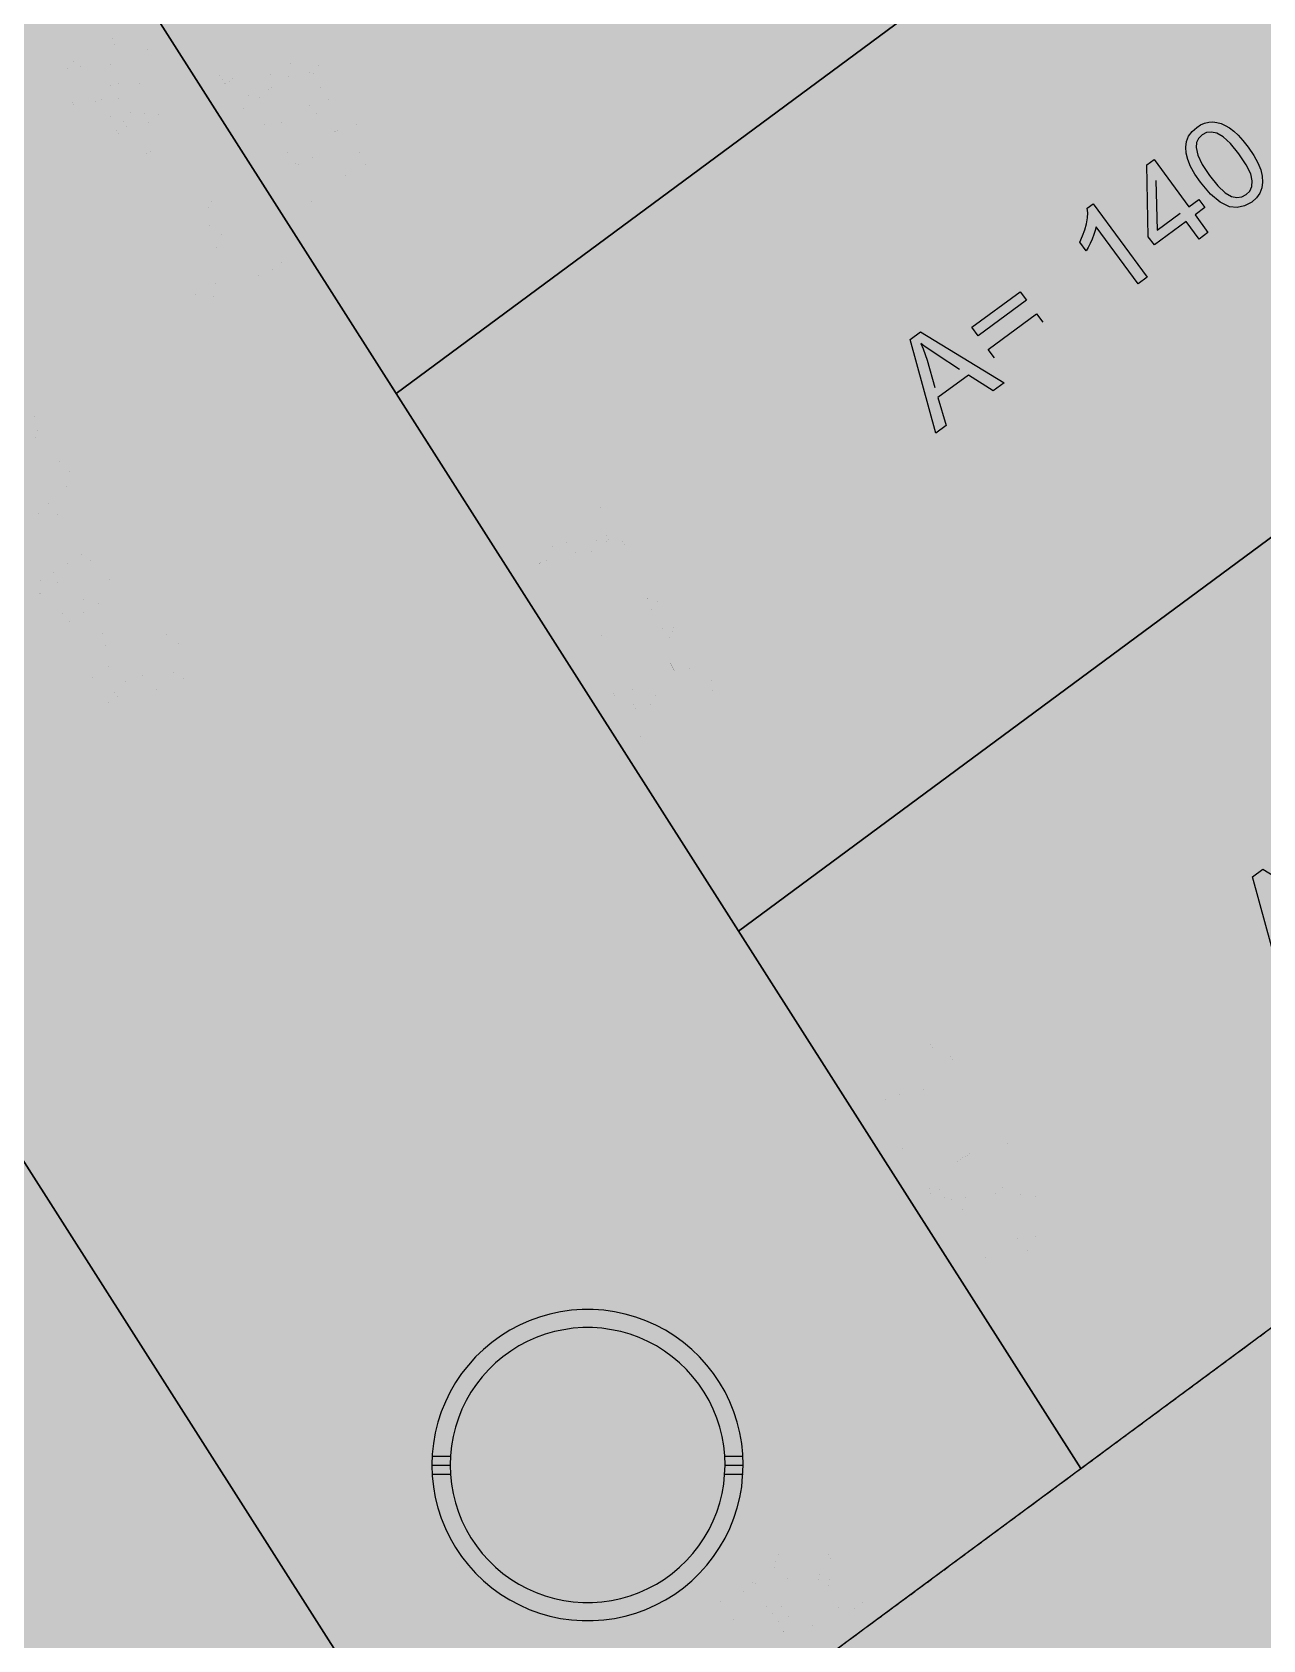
# Model space of a CAD drawing. Extents: x -5280327 to 29700, y -3925683 to 5564800.
# Drawn here: x 19876 to 20407, y 6901 to 7594 of the extents above; entities that cross this region are included whole.
import ezdxf

# ---------------------------------------------------------------- set-up
doc = ezdxf.new("R2010")
doc.units = 0
doc.linetypes.add('4', pattern=[2.97766, 2.382128, -0.595532])
doc.linetypes.add('6', pattern=[2640.874023, 1320.437012, -1320.437012])
doc.layers.get('0').update_dxf_attribs({"linetype": 'CONTINUOUS'})
for name, color, linetype in [('31_PREDIOS_TOTAL', 7, 'CONTINUOUS'), ('CIRCULO', 7, 'CONTINUOUS'), ('LOTES', 7, 'CONTINUOUS'), ('PERIMETRO', 7, 'CONTINUOUS')]:
    doc.layers.add(name, color=color, linetype=linetype)

msp = doc.modelspace()

# ---------------------------------------------------------------- linework, layer by layer
at = {"color": 7, "linetype": '6', "const_width": 10343.08}
msp.add_lwpolyline([(0, 29405.62), (24528.32, 0)], dxfattribs=at)
msp.add_lwpolyline([(0, 29405.62), (24528.32, 0)], dxfattribs=at)
at = {"color": 7}
for points in [[(20664.4, 7905.31), (20516.79, 8137.13), (19885.51, 7670.17), (20033.12, 7438.35), (20664.4, 7905.31)], [(19372.52, 7892.44), (20075.83, 6787.92), (20328.35, 6974.7), (19601.06, 8116.87)], [(20812.02, 7673.49), (20664.4, 7905.31), (20033.12, 7438.35), (20180.73, 7206.53), (20812.02, 7673.49)], [(20959.63, 7441.67), (20812.02, 7673.49), (20180.73, 7206.53), (20328.35, 6974.7), (20959.63, 7441.67)]]:
    msp.add_lwpolyline(points, dxfattribs=at)
for points in [[(20033.12, 7438.35, 66061.73), (20664.4, 7905.31, 66061.73)], [(20180.73, 7206.53, 66061.73), (20812.02, 7673.49, 66061.73)], [(20075.83, 6787.92, 66061.73), (20959.63, 7441.67, 66061.73)]]:
    msp.add_polyline3d(points, dxfattribs=at)
at = {"layer": '31_PREDIOS_TOTAL', "color": 7, "const_width": 0.00153}
for points in [[(19894.39, 7582.18), (19897.51, 7578.46), (19897.51, 7578.46), (19895.8, 7576.56), (19894.64, 7574.72), (19894.06, 7572.92), (19894.06, 7572.92), (19893.98, 7571.18), (19894.34, 7569.5), (19895.14, 7567.86), (19895.14, 7567.86), (19896.51, 7566.2), (19898.2, 7565.01), (19900.2, 7564.29), (19900.2, 7564.29), (19902.33, 7564.11), (19904.38, 7564.49), (19906.37, 7565.45), (19906.37, 7565.45), (19908, 7566.77), (19909.14, 7568.36), (19909.82, 7570.21), (19909.82, 7570.21), (19909.98, 7572.18), (19909.6, 7574.11), (19908.68, 7576.01), (19908.68, 7576.01), (19908.1, 7576.8), (19907.34, 7577.66), (19906.4, 7578.58), (19910.25, 7580.4), (19910.25, 7580.4), (19910.39, 7580.13), (19910.51, 7579.9), (19910.62, 7579.72), (19910.62, 7579.72), (19911.83, 7578.14), (19913.28, 7576.87), (19914.94, 7575.91), (19914.94, 7575.91), (19916.74, 7575.44), (19918.57, 7575.63), (19920.43, 7576.49), (19920.43, 7576.49), (19921.73, 7577.55), (19922.64, 7578.84), (19923.17, 7580.36), (19923.17, 7580.36), (19923.28, 7581.98), (19922.94, 7583.59), (19922.15, 7585.19), (19922.15, 7585.19), (19921.04, 7586.57), (19919.7, 7587.57), (19918.15, 7588.18), (19918.15, 7588.18), (19916.4, 7588.37), (19914.49, 7588.1), (19912.4, 7587.37), (19910.54, 7591.89), (19910.54, 7591.89), (19913.5, 7592.78), (19916.32, 7593), (19919.01, 7592.53), (19919.01, 7592.53), (19921.46, 7591.42), (19923.6, 7589.71), (19925.43, 7587.4), (19925.43, 7587.4), (19926.42, 7585.56), (19927.09, 7583.66), (19927.44, 7581.68), (19927.44, 7581.68), (19927.46, 7579.73), (19927.14, 7577.9), (19926.49, 7576.19), (19926.49, 7576.19), (19925.55, 7574.65), (19924.39, 7573.34), (19923, 7572.27), (19923, 7572.27), (19921.53, 7571.51), (19919.99, 7571.07), (19918.37, 7570.93), (19918.37, 7570.93), (19916.71, 7571.13), (19915.06, 7571.67), (19913.41, 7572.56), (19913.41, 7572.56), (19913.94, 7570.36), (19913.98, 7568.25), (19913.5, 7566.22), (19913.5, 7566.22), (19912.53, 7564.34), (19911.1, 7562.67), (19909.2, 7561.2), (19909.2, 7561.2), (19906.24, 7559.81), (19903.13, 7559.3), (19899.86, 7559.69), (19899.86, 7559.69), (19896.73, 7560.91), (19894.03, 7562.93), (19891.77, 7565.75), (19891.77, 7565.75), (19890.32, 7568.67), (19889.65, 7571.63), (19889.76, 7574.62), (19889.76, 7574.62), (19890.62, 7577.47), (19892.16, 7579.99), (19894.39, 7582.18)], [(19956.3, 7576.57), (19960.92, 7579.51), (19963.86, 7574.89), (19959.24, 7571.95), (19956.3, 7576.57)], [(19979.31, 7576.4), (19979.31, 7576.4), (19983.05, 7578.59), (19986.44, 7580.19), (19989.51, 7581.19), (19989.51, 7581.19), (19992.3, 7581.66), (19994.9, 7581.64), (19997.3, 7581.12), (19997.3, 7581.12), (19999.47, 7580.08), (20001.39, 7578.5), (20003.05, 7576.37), (20003.05, 7576.37), (20004.01, 7574.6), (20004.64, 7572.81), (20004.95, 7571.02), (20004.95, 7571.02), (20004.93, 7569.24), (20004.6, 7567.48), (20003.97, 7565.75), (20003.97, 7565.75), (20003.04, 7564.02), (20001.84, 7562.29), (20000.36, 7560.57), (20000.36, 7560.57), (19998.47, 7558.78), (19996.02, 7556.88), (19993.03, 7554.85), (19993.03, 7554.85), (19989.31, 7552.67), (19985.93, 7551.08), (19982.88, 7550.07), (19982.88, 7550.07), (19980.09, 7549.6), (19977.49, 7549.61), (19975.08, 7550.13), (19975.08, 7550.13), (19972.9, 7551.16), (19970.98, 7552.75), (19969.31, 7554.89), (19969.31, 7554.89), (19967.81, 7558.09), (19967.36, 7561.32), (19967.96, 7564.58), (19967.96, 7564.58), (19970.13, 7568.51), (19973.91, 7572.45), (19979.31, 7576.4)], [(19981.96, 7572.23), (19977.28, 7568.95), (19974.07, 7566.01), (19972.35, 7563.43), (19972.35, 7563.43), (19971.72, 7561.11), (19971.82, 7558.97), (19972.65, 7557.01), (19972.65, 7557.01), (19974.07, 7555.44), (19975.97, 7554.45), (19978.34, 7554.04), (19978.34, 7554.04), (19981.42, 7554.51), (19985.43, 7556.17), (19990.37, 7559.02), (19990.37, 7559.02), (19995.07, 7562.31), (19998.28, 7565.24), (20000, 7567.83), (20000, 7567.83), (20000.61, 7570.15), (20000.5, 7572.3), (19999.66, 7574.28), (19999.66, 7574.28), (19998.29, 7575.85), (19996.55, 7576.83), (19994.45, 7577.23), (19994.45, 7577.23), (19991.13, 7576.75), (19986.97, 7575.08), (19981.96, 7572.23)], [(19910.28, 7537.98), (19918.19, 7543.01), (19909.06, 7557.34), (19912.78, 7559.71), (19943.79, 7558.27), (19945.9, 7554.96), (19924.49, 7541.32), (19927.33, 7536.86), (19923.61, 7534.49), (19920.77, 7538.96), (19912.86, 7533.92), (19910.28, 7537.98)], [(19936.8, 7554.87), (19915.32, 7555.72), (19921.91, 7545.38)], [(19996.83, 7521.52), (19992.93, 7519.03), (19979.03, 7540.87), (19979.03, 7540.87), (19980.01, 7541.45), (19981.05, 7541.89), (19982.15, 7542.19), (19982.15, 7542.19), (19984.05, 7542.47), (19986.08, 7542.51), (19988.24, 7542.32), (19988.24, 7542.32), (19990.65, 7541.88), (19993.45, 7541.17), (19996.62, 7540.2), (19996.62, 7540.2), (20001.4, 7538.74), (20005.28, 7537.8), (20008.26, 7537.37), (20008.26, 7537.37), (20010.61, 7537.4), (20012.64, 7537.8), (20014.34, 7538.59), (20014.34, 7538.59), (20015.74, 7539.75), (20016.73, 7541.19), (20017.31, 7542.9), (20017.31, 7542.9), (20017.42, 7544.75), (20017.02, 7546.6), (20016.1, 7548.45), (20016.1, 7548.45), (20014.75, 7550.15), (20013.17, 7551.34), (20011.36, 7552.02), (20011.36, 7552.02), (20009.42, 7552.16), (20007.42, 7551.72), (20005.36, 7550.7), (20003.13, 7555.14), (20003.13, 7555.14), (20006.35, 7556.42), (20009.4, 7556.85), (20012.3, 7556.45), (20012.3, 7556.45), (20014.98, 7555.24), (20017.38, 7553.25), (20019.52, 7550.5), (20019.52, 7550.5), (20021.1, 7547.36), (20021.82, 7544.3), (20021.68, 7541.3), (20021.68, 7541.3), (20020.76, 7538.55), (20019.17, 7536.24), (20016.9, 7534.36), (20016.9, 7534.36), (20015.53, 7533.62), (20014.06, 7533.06), (20012.49, 7532.69), (20012.49, 7532.69), (20010.77, 7532.52), (20008.85, 7532.56), (20006.74, 7532.82), (20006.74, 7532.82), (20004.18, 7533.34), (20000.91, 7534.19), (19996.95, 7535.37), (19996.95, 7535.37), (19993.76, 7536.35), (19991.38, 7537.03), (19989.8, 7537.41), (19989.8, 7537.41), (19988.66, 7537.59), (19987.56, 7537.7), (19986.52, 7537.72), (19996.83, 7521.52)], [(19919.79, 7523.04), (19924.41, 7525.98), (19927.35, 7521.36), (19922.73, 7518.42), (19919.79, 7523.04)], [(19935.16, 7518), (19938.23, 7513.97), (19938.23, 7513.97), (19936.62, 7512.3), (19935.53, 7510.58), (19934.96, 7508.79), (19934.96, 7508.79), (19934.87, 7507.01), (19935.23, 7505.29), (19936.04, 7503.64), (19936.04, 7503.64), (19937.46, 7501.94), (19939.25, 7500.76), (19941.4, 7500.09), (19941.4, 7500.09), (19943.75, 7500), (19946.14, 7500.57), (19948.55, 7501.79), (19948.55, 7501.79), (19950.57, 7503.38), (19951.98, 7505.19), (19952.79, 7507.23), (19952.79, 7507.23), (19952.99, 7509.37), (19952.57, 7511.5), (19951.54, 7513.61), (19951.54, 7513.61), (19950.64, 7514.81), (19949.59, 7515.8), (19948.4, 7516.58), (19948.4, 7516.58), (19947.13, 7517.14), (19945.83, 7517.48), (19944.51, 7517.59), (19942.58, 7521.71), (19961.59, 7529.32), (19972.05, 7512.89), (19968.17, 7510.42), (19959.78, 7523.6), (19949.77, 7519.73), (19949.77, 7519.73), (19952.2, 7518.45), (19954.22, 7516.81), (19955.82, 7514.81), (19955.82, 7514.81), (19957.22, 7511.86), (19957.77, 7508.79), (19957.47, 7505.6), (19957.47, 7505.6), (19956.33, 7502.55), (19954.39, 7499.92), (19951.65, 7497.72), (19951.65, 7497.72), (19948.62, 7496.19), (19945.48, 7495.42), (19942.24, 7495.39), (19942.24, 7495.39), (19938.5, 7496.35), (19935.32, 7498.39), (19932.7, 7501.52), (19932.7, 7501.52), (19931.19, 7504.52), (19930.47, 7507.5), (19930.54, 7510.48), (19930.54, 7510.48), (19931.37, 7513.3), (19932.91, 7515.8), (19935.16, 7518)], [(19971.73, 7504.83), (19975.63, 7507.31), (19989.25, 7485.93), (19986.09, 7483.92), (19986.09, 7483.92), (19982.28, 7484.44), (19977.97, 7484.63), (19973.19, 7484.49), (19973.19, 7484.49), (19968.23, 7484.01), (19963.39, 7483.18), (19958.69, 7481.99), (19958.69, 7481.99), (19955.39, 7480.89), (19952.03, 7479.48), (19948.62, 7477.76), (19945.96, 7481.93), (19945.96, 7481.93), (19948.87, 7483.5), (19952.34, 7484.99), (19956.36, 7486.4), (19956.36, 7486.4), (19960.71, 7487.59), (19965.15, 7488.45), (19969.68, 7488.97), (19969.68, 7488.97), (19974.11, 7489.17), (19978.23, 7489.06), (19982.04, 7488.65), (19971.73, 7504.83)], [(19874.81, 7431.93), (19876.47, 7429.79), (19876.47, 7429.79), (19877.43, 7428.02), (19878.06, 7426.23), (19878.36, 7424.45), (19878.36, 7424.45), (19878.34, 7422.66), (19878.01, 7420.91), (19877.37, 7419.17), (19877.37, 7419.17), (19876.44, 7417.44), (19875.24, 7415.72)], [(19874.77, 7392.17), (19878.65, 7391.22), (19881.62, 7390.79), (19881.62, 7390.79), (19883.98, 7390.81), (19886.01, 7391.21), (19887.71, 7392), (19887.71, 7392), (19889.11, 7393.16), (19890.1, 7394.59), (19890.68, 7396.31), (19890.68, 7396.31), (19890.8, 7398.16), (19890.4, 7400.01), (19889.48, 7401.86), (19889.48, 7401.86), (19888.13, 7403.56), (19886.55, 7404.75), (19884.75, 7405.43), (19884.75, 7405.43), (19882.8, 7405.57), (19880.8, 7405.14), (19878.74, 7404.12), (19876.52, 7408.57), (19876.52, 7408.57), (19879.74, 7409.84), (19882.79, 7410.27), (19885.69, 7409.86), (19885.69, 7409.86), (19888.37, 7408.64), (19890.77, 7406.66), (19892.9, 7403.9), (19892.9, 7403.9), (19894.48, 7400.76), (19895.2, 7397.69), (19895.04, 7394.69), (19895.04, 7394.69), (19894.12, 7391.94), (19892.53, 7389.64), (19890.26, 7387.77), (19890.26, 7387.77), (19888.89, 7387.02), (19887.42, 7386.47), (19885.85, 7386.1), (19885.85, 7386.1), (19884.13, 7385.94), (19882.21, 7385.98), (19880.1, 7386.23), (19880.1, 7386.23), (19877.54, 7386.76), (19874.27, 7387.61)], [(20115, 7390.7), (20118.9, 7393.18), (20132.52, 7371.8), (20129.36, 7369.79), (20129.36, 7369.79), (20125.54, 7370.3), (20121.24, 7370.49), (20116.46, 7370.36), (20116.46, 7370.36), (20111.5, 7369.88), (20106.66, 7369.05), (20101.96, 7367.86), (20101.96, 7367.86), (20098.65, 7366.76), (20095.3, 7365.35), (20091.89, 7363.63), (20089.23, 7367.8), (20089.23, 7367.8), (20092.14, 7369.37), (20095.61, 7370.86), (20099.63, 7372.27), (20099.63, 7372.27), (20103.98, 7373.46), (20108.42, 7374.32), (20112.95, 7374.84), (20112.95, 7374.84), (20117.38, 7375.04), (20121.5, 7374.93), (20125.3, 7374.52), (20115, 7390.7)], [(19876.82, 7355.85), (19900.78, 7371.05), (19903.08, 7367.42), (19899.72, 7365.29), (19899.72, 7365.29), (19901.35, 7365.15), (19902.93, 7364.75), (19904.46, 7364.09), (19904.46, 7364.09), (19905.88, 7363.16), (19907.14, 7361.96), (19908.23, 7360.5), (19908.23, 7360.5), (19909.17, 7358.76), (19909.72, 7357.07), (19909.9, 7355.44), (19909.9, 7355.44), (19909.71, 7353.88), (19909.19, 7352.43), (19908.33, 7351.07), (19908.33, 7351.07), (19911.99, 7350.47), (19914.95, 7348.89), (19917.23, 7346.34), (19917.23, 7346.34), (19918.4, 7344.01), (19918.9, 7341.76), (19918.73, 7339.6), (19918.73, 7339.6), (19917.85, 7337.55), (19916.23, 7335.63), (19913.87, 7333.83), (19897.43, 7323.39), (19894.86, 7327.43), (19909.95, 7337.01), (19909.95, 7337.01), (19911.4, 7337.99), (19912.48, 7338.86), (19913.21, 7339.63), (19913.21, 7339.63), (19913.67, 7340.39), (19913.94, 7341.23), (19914.03, 7342.16), (19914.03, 7342.16), (19913.92, 7343.12), (19913.63, 7344.07), (19913.13, 7345.01), (19913.13, 7345.01), (19911.94, 7346.48), (19910.49, 7347.52), (19908.79, 7348.14), (19908.79, 7348.14), (19906.86, 7348.21), (19904.71, 7347.63), (19902.35, 7346.39), (19888.43, 7337.56), (19885.86, 7341.62), (19901.42, 7351.5), (19901.42, 7351.5), (19903.01, 7352.66), (19904.15, 7353.85), (19904.85, 7355.06), (19904.85, 7355.06), (19905.09, 7356.34), (19904.86, 7357.71), (19904.14, 7359.17), (19904.14, 7359.17), (19903.34, 7360.22), (19902.36, 7361.09), (19901.23, 7361.77), (19901.23, 7361.77), (19899.98, 7362.21), (19898.65, 7362.35), (19897.25, 7362.2), (19897.25, 7362.2), (19895.69, 7361.72), (19893.88, 7360.88), (19891.83, 7359.68), (19879.4, 7351.79), (19876.82, 7355.85)], [(20103.91, 7344.75), (20108.53, 7347.69), (20111.47, 7343.07), (20106.85, 7340.13), (20103.91, 7344.75)], [(20126.92, 7344.57), (20126.92, 7344.57), (20130.66, 7346.77), (20134.06, 7348.37), (20137.12, 7349.37), (20137.12, 7349.37), (20139.91, 7349.84), (20142.51, 7349.82), (20144.91, 7349.3), (20144.91, 7349.3), (20147.08, 7348.26), (20149, 7346.68), (20150.66, 7344.55), (20150.66, 7344.55), (20151.62, 7342.77), (20152.26, 7340.99), (20152.56, 7339.2), (20152.56, 7339.2), (20152.54, 7337.42), (20152.22, 7335.66), (20151.58, 7333.93), (20151.58, 7333.93), (20150.65, 7332.2), (20149.45, 7330.47), (20147.97, 7328.75), (20147.97, 7328.75), (20146.08, 7326.96), (20143.64, 7325.06), (20140.64, 7323.03), (20140.64, 7323.03), (20136.93, 7320.85), (20133.55, 7319.26), (20130.49, 7318.25), (20130.49, 7318.25), (20127.7, 7317.77), (20125.1, 7317.79), (20122.7, 7318.3), (20122.7, 7318.3), (20120.52, 7319.34), (20118.59, 7320.93), (20116.92, 7323.07), (20116.92, 7323.07), (20115.42, 7326.27), (20114.97, 7329.5), (20115.57, 7332.75), (20115.57, 7332.75), (20117.74, 7336.69), (20121.52, 7340.63), (20126.92, 7344.57)], [(20129.58, 7340.41), (20124.89, 7337.13), (20121.69, 7334.19), (20119.96, 7331.61), (20119.96, 7331.61), (20119.34, 7329.29), (20119.44, 7327.15), (20120.26, 7325.19), (20120.26, 7325.19), (20121.68, 7323.62), (20123.58, 7322.63), (20125.96, 7322.22), (20125.96, 7322.22), (20129.03, 7322.69), (20133.04, 7324.35), (20137.98, 7327.2), (20137.98, 7327.2), (20142.68, 7330.49), (20145.89, 7333.42), (20147.61, 7336.01), (20147.61, 7336.01), (20148.23, 7338.33), (20148.11, 7340.48), (20147.27, 7342.46), (20147.27, 7342.46), (20145.9, 7344.03), (20144.17, 7345.01), (20142.07, 7345.41), (20142.07, 7345.41), (20138.74, 7344.93), (20134.58, 7343.26), (20129.58, 7340.41)], [(19917.98, 7299.64), (19914.08, 7297.16), (19900.2, 7319.02), (19900.2, 7319.02), (19901.19, 7319.6), (19902.23, 7320.03), (19903.32, 7320.33), (19903.32, 7320.33), (19905.23, 7320.6), (19907.26, 7320.64), (19909.42, 7320.45), (19909.42, 7320.45), (19911.83, 7320.01), (19914.62, 7319.3), (19917.8, 7318.32), (19917.8, 7318.32), (19922.58, 7316.85), (19926.45, 7315.91), (19929.43, 7315.48), (19929.43, 7315.48), (19931.78, 7315.5), (19933.81, 7315.9), (19935.51, 7316.68), (19935.51, 7316.68), (19936.91, 7317.84), (19937.91, 7319.28), (19938.49, 7320.99), (19938.49, 7320.99), (19938.6, 7322.84), (19938.2, 7324.69), (19937.29, 7326.54), (19937.29, 7326.54), (19935.94, 7328.24), (19934.36, 7329.44), (19932.55, 7330.12), (19932.55, 7330.12), (19930.61, 7330.26), (19928.61, 7329.82), (19926.55, 7328.81), (19924.33, 7333.25), (19924.33, 7333.25), (19927.54, 7334.52), (19930.6, 7334.95), (19933.49, 7334.55), (19933.49, 7334.55), (19936.17, 7333.33), (19938.58, 7331.34), (19940.71, 7328.59), (19940.71, 7328.59), (19942.29, 7325.45), (19943, 7322.38), (19942.85, 7319.38), (19942.85, 7319.38), (19941.93, 7316.63), (19940.34, 7314.32), (19938.07, 7312.45), (19938.07, 7312.45), (19936.7, 7311.71), (19935.22, 7311.15), (19933.65, 7310.79), (19933.65, 7310.79), (19931.93, 7310.62), (19930.02, 7310.67), (19927.9, 7310.92), (19927.9, 7310.92), (19925.34, 7311.44), (19922.08, 7312.3), (19918.11, 7313.49), (19918.11, 7313.49), (19914.92, 7314.47), (19912.54, 7315.16), (19910.97, 7315.54), (19910.97, 7315.54), (19909.83, 7315.72), (19908.73, 7315.83), (19907.68, 7315.85), (19917.98, 7299.64)], [(20144.45, 7289.7), (20140.55, 7287.21), (20126.64, 7309.05), (20126.64, 7309.05), (20127.63, 7309.63), (20128.67, 7310.07), (20129.76, 7310.37), (20129.76, 7310.37), (20131.67, 7310.65), (20133.7, 7310.69), (20135.86, 7310.5), (20135.86, 7310.5), (20138.27, 7310.06), (20141.06, 7309.35), (20144.24, 7308.38), (20144.24, 7308.38), (20149.02, 7306.92), (20152.89, 7305.98), (20155.87, 7305.55), (20155.87, 7305.55), (20158.23, 7305.58), (20160.26, 7305.98), (20161.95, 7306.77), (20161.95, 7306.77), (20163.36, 7307.93), (20164.35, 7309.37), (20164.92, 7311.08), (20164.92, 7311.08), (20165.04, 7312.93), (20164.64, 7314.78), (20163.72, 7316.63), (20163.72, 7316.63), (20162.36, 7318.33), (20160.78, 7319.52), (20158.97, 7320.2), (20158.97, 7320.2), (20157.03, 7320.34), (20155.03, 7319.9), (20152.97, 7318.88), (20150.75, 7323.32), (20150.75, 7323.32), (20153.96, 7324.6), (20157.01, 7325.03), (20159.91, 7324.63), (20159.91, 7324.63), (20162.59, 7323.42), (20165, 7321.43), (20167.13, 7318.68), (20167.13, 7318.68), (20168.72, 7315.54), (20169.44, 7312.48), (20169.29, 7309.47), (20169.29, 7309.47), (20168.37, 7306.73), (20166.78, 7304.41), (20164.52, 7302.54), (20164.52, 7302.54), (20163.15, 7301.79), (20161.67, 7301.24), (20160.1, 7300.87), (20160.1, 7300.87), (20158.38, 7300.7), (20156.47, 7300.74), (20154.35, 7300.99), (20154.35, 7300.99), (20151.79, 7301.51), (20148.53, 7302.37), (20144.56, 7303.55), (20144.56, 7303.55), (20141.37, 7304.53), (20138.99, 7305.21), (20137.42, 7305.59), (20137.42, 7305.59), (20136.27, 7305.77), (20135.18, 7305.88), (20134.13, 7305.9), (20144.45, 7289.7)], [(20262.62, 7158.88), (20266.51, 7161.36), (20280.13, 7139.98), (20276.98, 7137.97), (20276.98, 7137.97), (20273.16, 7138.48), (20268.86, 7138.67), (20264.07, 7138.54), (20264.07, 7138.54), (20259.11, 7138.06), (20254.28, 7137.23), (20249.57, 7136.04), (20249.57, 7136.04), (20246.27, 7134.94), (20242.91, 7133.53), (20239.5, 7131.81), (20236.85, 7135.98), (20236.85, 7135.98), (20239.75, 7137.55), (20243.22, 7139.04), (20247.24, 7140.44), (20247.24, 7140.44), (20251.59, 7141.64), (20256.03, 7142.5), (20260.57, 7143.02), (20260.57, 7143.02), (20264.99, 7143.22), (20269.11, 7143.11), (20272.92, 7142.7), (20262.62, 7158.88)], [(20251.53, 7112.93), (20256.15, 7115.87), (20259.09, 7111.25), (20254.47, 7108.31), (20251.53, 7112.93)], [(20274.53, 7112.75), (20274.53, 7112.75), (20278.27, 7114.95), (20281.67, 7116.55), (20284.73, 7117.55), (20284.73, 7117.55), (20287.53, 7118.02), (20290.13, 7118), (20292.52, 7117.48), (20292.52, 7117.48), (20294.7, 7116.44), (20296.61, 7114.86), (20298.27, 7112.73), (20298.27, 7112.73), (20299.24, 7110.95), (20299.87, 7109.17), (20300.17, 7107.38), (20300.17, 7107.38), (20300.16, 7105.6), (20299.83, 7103.84), (20299.19, 7102.1), (20299.19, 7102.1), (20298.27, 7100.38), (20297.07, 7098.65), (20295.59, 7096.93), (20295.59, 7096.93), (20293.7, 7095.14), (20291.25, 7093.24), (20288.25, 7091.21), (20288.25, 7091.21), (20284.54, 7089.03), (20281.16, 7087.44), (20278.11, 7086.43), (20278.11, 7086.43), (20275.31, 7085.95), (20272.72, 7085.97), (20270.31, 7086.48), (20270.31, 7086.48), (20268.13, 7087.52), (20266.21, 7089.11), (20264.54, 7091.25), (20264.54, 7091.25), (20263.04, 7094.45), (20262.58, 7097.68), (20263.18, 7100.93), (20263.18, 7100.93), (20265.35, 7104.87), (20269.14, 7108.81), (20274.53, 7112.75)], [(20277.19, 7108.58), (20272.51, 7105.3), (20269.3, 7102.37), (20267.57, 7099.79), (20267.57, 7099.79), (20266.95, 7097.46), (20267.05, 7095.33), (20267.87, 7093.37), (20267.87, 7093.37), (20269.3, 7091.8), (20271.2, 7090.81), (20273.57, 7090.4), (20273.57, 7090.4), (20276.65, 7090.87), (20280.66, 7092.53), (20285.6, 7095.38), (20285.6, 7095.38), (20290.29, 7098.67), (20293.5, 7101.6), (20295.23, 7104.19), (20295.23, 7104.19), (20295.84, 7106.51), (20295.73, 7108.66), (20294.89, 7110.64), (20294.89, 7110.64), (20293.52, 7112.21), (20291.78, 7113.19), (20289.68, 7113.59), (20289.68, 7113.59), (20286.36, 7113.11), (20282.19, 7111.44), (20277.19, 7108.58)], [(20292.06, 7057.88), (20288.16, 7055.39), (20274.26, 7077.23), (20274.26, 7077.23), (20275.24, 7077.81), (20276.28, 7078.25), (20277.37, 7078.55), (20277.37, 7078.55), (20279.28, 7078.83), (20281.31, 7078.87), (20283.47, 7078.68), (20283.47, 7078.68), (20285.88, 7078.24), (20288.68, 7077.53), (20291.85, 7076.56), (20291.85, 7076.56), (20296.63, 7075.1), (20300.51, 7074.16), (20303.48, 7073.73), (20303.48, 7073.73), (20305.84, 7073.76), (20307.87, 7074.16), (20309.57, 7074.95), (20309.57, 7074.95), (20310.97, 7076.11), (20311.96, 7077.55), (20312.54, 7079.26), (20312.54, 7079.26), (20312.65, 7081.11), (20312.25, 7082.96), (20311.33, 7084.81), (20311.33, 7084.81), (20309.97, 7086.51), (20308.39, 7087.7), (20306.59, 7088.38), (20306.59, 7088.38), (20304.64, 7088.52), (20302.64, 7088.08), (20300.59, 7087.06), (20298.36, 7091.5), (20298.36, 7091.5), (20301.57, 7092.78), (20304.63, 7093.21), (20307.52, 7092.81), (20307.52, 7092.81), (20310.2, 7091.6), (20312.61, 7089.61), (20314.75, 7086.86), (20314.75, 7086.86), (20316.33, 7083.72), (20317.05, 7080.65), (20316.9, 7077.65), (20316.9, 7077.65), (20315.98, 7074.91), (20314.39, 7072.59), (20312.13, 7070.72), (20312.13, 7070.72), (20310.76, 7069.97), (20309.29, 7069.42), (20307.72, 7069.05), (20307.72, 7069.05), (20306, 7068.88), (20304.08, 7068.92), (20301.97, 7069.17), (20301.97, 7069.17), (20299.41, 7069.69), (20296.14, 7070.54), (20292.17, 7071.73), (20292.17, 7071.73), (20288.98, 7072.71), (20286.6, 7073.39), (20285.03, 7073.77), (20285.03, 7073.77), (20283.89, 7073.95), (20282.79, 7074.06), (20281.74, 7074.08), (20292.06, 7057.88)], [(20232.43, 6921.25), (20235.18, 6917.53), (20214.37, 6902.14), (20214.37, 6902.14), (20213.72, 6903.08), (20213.21, 6904.08), (20212.83, 6905.15), (20212.83, 6905.15), (20212.42, 6907.04), (20212.24, 6909.06), (20212.28, 6911.23), (20212.28, 6911.23), (20212.55, 6913.66), (20213.06, 6916.5), (20213.81, 6919.74), (20213.81, 6919.74), (20214.93, 6924.61), (20215.6, 6928.54), (20215.81, 6931.54), (20215.81, 6931.54), (20215.63, 6933.89), (20215.08, 6935.88), (20214.18, 6937.52), (20214.18, 6937.52), (20212.92, 6938.84), (20211.42, 6939.73), (20209.67, 6940.18), (20209.67, 6940.18), (20207.81, 6940.17), (20205.99, 6939.64), (20204.21, 6938.59), (20204.21, 6938.59), (20202.62, 6937.12), (20201.54, 6935.46), (20200.99, 6933.61), (20200.99, 6933.61), (20200.99, 6931.66), (20201.56, 6929.7), (20202.72, 6927.72), (20198.45, 6925.19), (20198.45, 6925.19), (20196.95, 6928.3), (20196.3, 6931.32), (20196.51, 6934.23), (20196.51, 6934.23), (20197.53, 6936.99), (20199.34, 6939.53), (20201.93, 6941.86), (20201.93, 6941.86), (20204.95, 6943.66), (20207.96, 6944.59), (20210.97, 6944.65), (20210.97, 6944.65), (20213.77, 6943.93), (20216.19, 6942.5), (20218.22, 6940.37), (20218.22, 6940.37), (20219.06, 6939.06), (20219.71, 6937.63), (20220.19, 6936.09), (20220.19, 6936.09), (20220.48, 6934.38), (20220.57, 6932.47), (20220.47, 6930.34), (20220.47, 6930.34), (20220.13, 6927.75), (20219.51, 6924.43), (20218.61, 6920.39), (20218.61, 6920.39), (20217.85, 6917.14), (20217.34, 6914.72), (20217.07, 6913.13), (20217.07, 6913.13), (20216.96, 6911.97), (20216.94, 6910.87), (20216.99, 6909.82), (20232.43, 6921.25)], [(20178.91, 6899.93), (20176.46, 6903.51), (20174.63, 6906.79), (20173.41, 6909.77), (20173.41, 6909.77), (20172.75, 6912.53), (20172.59, 6915.12), (20172.94, 6917.55), (20172.94, 6917.55), (20173.82, 6919.79), (20175.27, 6921.81), (20177.28, 6923.62), (20177.28, 6923.62), (20178.98, 6924.7), (20180.71, 6925.46), (20182.48, 6925.88), (20182.48, 6925.88), (20184.25, 6925.99), (20186.03, 6925.79), (20187.81, 6925.28), (20187.81, 6925.28), (20189.6, 6924.47), (20191.4, 6923.39), (20193.23, 6922.04), (20193.23, 6922.04), (20195.14, 6920.28), (20197.21, 6917.97), (20199.44, 6915.12), (20199.44, 6915.12), (20201.87, 6911.57), (20203.7, 6908.31), (20204.92, 6905.34), (20204.92, 6905.34), (20205.59, 6902.58), (20205.75, 6899.99)], [(20201.28, 6900.53), (20200.59, 6903.57), (20198.66, 6907.45), (20195.47, 6912.18), (20195.47, 6912.18), (20191.86, 6916.64), (20188.71, 6919.63), (20186.01, 6921.17), (20186.01, 6921.17), (20183.65, 6921.62), (20181.52, 6921.36), (20179.6, 6920.38), (20179.6, 6920.38), (20178.13, 6918.91), (20177.27, 6917.11), (20177.02, 6914.98), (20177.02, 6914.98), (20177.73, 6911.7), (20179.68, 6907.67), (20182.88, 6902.87)], [(20182.88, 6902.87), (20186.48, 6898.43)]]:
    msp.add_lwpolyline(points, dxfattribs=at)
at = {"layer": '31_PREDIOS_TOTAL', "color": 7}
for points in [[(20379.88, 7529.48, 33030.86), (20379.88, 7529.48, 33030.86), (20377.43, 7533.05, 33030.86), (20375.6, 7536.34, 33030.86), (20374.39, 7539.32, 33030.86), (20374.39, 7539.32, 33030.86), (20373.73, 7542.08, 33030.86), (20373.57, 7544.67, 33030.86), (20373.92, 7547.1, 33030.86), (20373.92, 7547.1, 33030.86), (20374.81, 7549.34, 33030.86), (20376.25, 7551.36, 33030.86), (20378.27, 7553.16, 33030.86), (20378.27, 7553.16, 33030.86), (20379.97, 7554.24, 33030.86), (20381.71, 7555, 33030.86), (20383.47, 7555.42, 33030.86), (20383.47, 7555.42, 33030.86), (20385.25, 7555.53, 33030.86), (20387.02, 7555.33, 33030.86), (20388.8, 7554.81, 33030.86), (20388.8, 7554.81, 33030.86), (20390.59, 7554.01, 33030.86), (20392.39, 7552.93, 33030.86), (20394.22, 7551.57, 33030.86), (20394.22, 7551.57, 33030.86), (20396.13, 7549.81, 33030.86), (20398.2, 7547.5, 33030.86), (20400.42, 7544.65, 33030.86), (20400.42, 7544.65, 33030.86), (20402.85, 7541.09, 33030.86), (20404.67, 7537.83, 33030.86), (20405.89, 7534.85, 33030.86), (20405.89, 7534.85, 33030.86), (20406.56, 7532.1, 33030.86), (20406.72, 7529.51, 33030.86), (20406.37, 7527.07, 33030.86), (20406.37, 7527.07, 33030.86), (20405.49, 7524.83, 33030.86), (20404.04, 7522.8, 33030.86), (20402.02, 7520.98, 33030.86), (20402.02, 7520.98, 33030.86), (20398.93, 7519.27, 33030.86), (20395.74, 7518.59, 33030.86), (20392.45, 7518.97, 33030.86), (20392.45, 7518.97, 33030.86), (20388.38, 7520.86, 33030.86), (20384.19, 7524.36, 33030.86), (20379.88, 7529.48, 33030.86)], [(20383.85, 7532.41, 33030.86), (20387.45, 7527.97, 33030.86), (20390.59, 7524.97, 33030.86), (20393.29, 7523.43, 33030.86), (20393.29, 7523.43, 33030.86), (20395.65, 7522.96, 33030.86), (20397.78, 7523.21, 33030.86), (20399.67, 7524.17, 33030.86), (20399.67, 7524.17, 33030.86), (20401.14, 7525.69, 33030.86), (20402, 7527.66, 33030.86), (20402.25, 7530.05, 33030.86), (20402.25, 7530.05, 33030.86), (20401.56, 7533.09, 33030.86), (20399.63, 7536.98, 33030.86), (20396.45, 7541.71, 33030.86), (20396.45, 7541.71, 33030.86), (20392.85, 7546.17, 33030.86), (20389.7, 7549.17, 33030.86), (20387, 7550.71, 33030.86), (20387, 7550.71, 33030.86), (20384.64, 7551.16, 33030.86), (20382.5, 7550.9, 33030.86), (20380.59, 7549.93, 33030.86), (20380.59, 7549.93, 33030.86), (20379.11, 7548.45, 33030.86), (20378.25, 7546.65, 33030.86), (20378, 7544.53, 33030.86), (20378, 7544.53, 33030.86), (20378.7, 7541.25, 33030.86), (20380.66, 7537.21, 33030.86), (20383.85, 7532.41, 33030.86)], [(20379.27, 7505.02, 33030.86), (20373.7, 7512.56, 33030.86), (20360.03, 7502.47, 33030.86), (20357.41, 7506.02, 33030.86), (20356.72, 7537.05, 33030.86), (20359.88, 7539.39, 33030.86), (20374.95, 7518.97, 33030.86), (20379.21, 7522.11, 33030.86), (20381.82, 7518.56, 33030.86), (20377.57, 7515.42, 33030.86), (20383.14, 7507.88, 33030.86), (20379.27, 7505.02, 33030.86)], [(20360.59, 7530.32, 33030.86), (20361.22, 7508.83, 33030.86), (20371.08, 7516.11, 33030.86)], [(20356.96, 7488.55, 33030.86), (20353.09, 7485.69, 33030.86), (20334.89, 7510.35, 33030.86), (20334.89, 7510.35, 33030.86), (20334.52, 7508.7, 33030.86), (20333.95, 7506.91, 33030.86), (20333.19, 7504.98, 33030.86), (20333.19, 7504.98, 33030.86), (20332.33, 7503.08, 33030.86), (20331.47, 7501.42, 33030.86), (20330.6, 7499.97, 33030.86), (20327.83, 7503.71, 33030.86), (20327.83, 7503.71, 33030.86), (20329.1, 7506.33, 33030.86), (20330.09, 7508.96, 33030.86), (20330.78, 7511.6, 33030.86), (20330.78, 7511.6, 33030.86), (20331.18, 7514.11, 33030.86), (20331.29, 7516.36, 33030.86), (20331.11, 7518.35, 33030.86), (20333.6, 7520.19, 33030.86), (20356.96, 7488.55, 33030.86)], [(20304.83, 7478.69, 33030.86), (20284.02, 7463.33, 33030.86), (20281.36, 7466.94, 33030.86), (20302.16, 7482.3, 33030.86), (20304.83, 7478.69, 33030.86)], [(20291.08, 7453.77, 33030.86), (20288.42, 7457.38, 33030.86), (20309.22, 7472.74, 33030.86), (20311.89, 7469.13, 33030.86)], [(20265.83, 7421.27, 33030.86), (20254.67, 7461.72, 33030.86), (20259.16, 7465.03, 33030.86), (20295.31, 7443.04, 33030.86), (20290.56, 7439.54, 33030.86), (20279.84, 7446.37, 33030.86), (20266.67, 7436.64, 33030.86), (20270.25, 7424.54, 33030.86), (20265.83, 7421.27, 33030.86)], [(20276.05, 7448.81, 33030.86), (20266.32, 7455.11, 33030.86), (20266.32, 7455.11, 33030.86), (20263.56, 7456.93, 33030.86), (20261.21, 7458.55, 33030.86), (20259.26, 7459.99, 33030.86), (20259.26, 7459.99, 33030.86), (20260.29, 7457.64, 33030.86), (20261.21, 7455.22, 33030.86), (20262, 7452.72, 33030.86), (20265.37, 7440.92, 33030.86)], [(20413.44, 7189.45, 33030.86), (20402.28, 7229.9, 33030.86), (20406.77, 7233.21, 33030.86), (20442.93, 7211.22, 33030.86), (20438.18, 7207.72, 33030.86), (20427.46, 7214.55, 33030.86), (20414.28, 7204.82, 33030.86), (20417.87, 7192.72, 33030.86), (20413.44, 7189.45, 33030.86)]]:
    msp.add_polyline3d(points, dxfattribs=at)
at = {"layer": '@NUMEROS DE LOTES', "color": 7, "const_width": 9.98}
for points in [[(20101.23, 7005.65), (20101.23, 6949.89), (20085.82, 6949.89), (20085.82, 6986.43), (20085.82, 6986.43), (20083.35, 6984.66), (20080.94, 6983.12), (20078.58, 6981.83), (20078.58, 6981.83), (20076.05, 6980.67), (20073.13, 6979.55), (20069.81, 6978.46), (20069.81, 6990.96), (20069.81, 6990.96), (20074.61, 6992.74), (20078.63, 6994.75), (20081.89, 6996.98), (20081.89, 6996.98), (20084.55, 6999.5), (20086.79, 7002.4), (20088.62, 7005.65), (20101.23, 7005.65)], [(20132.57, 6988.86), (20118.17, 6991.44), (20118.17, 6991.44), (20119.73, 6995.67), (20122.03, 6999.19), (20125.07, 7001.99), (20125.07, 7001.99), (20128.94, 7004.03), (20133.76, 7005.25), (20139.53, 7005.65), (20139.53, 7005.65), (20146.02, 7005.21), (20151.19, 7003.88), (20155.05, 7001.65), (20155.05, 7001.65), (20157.71, 6998.76), (20159.3, 6995.4), (20159.83, 6991.59), (20159.83, 6991.59), (20159.62, 6989.3), (20158.97, 6987.15), (20157.89, 6985.16), (20157.89, 6985.16), (20156.37, 6983.32), (20154.42, 6981.63), (20152.02, 6980.11), (20152.02, 6980.11), (20153.97, 6979.56), (20155.59, 6978.95), (20156.88, 6978.28), (20156.88, 6978.28), (20158.57, 6977.04), (20159.98, 6975.56), (20161.13, 6973.84), (20161.13, 6973.84), (20161.97, 6971.89), (20162.47, 6969.71), (20162.64, 6967.28), (20162.64, 6967.28), (20162.36, 6964.13), (20161.53, 6961.07), (20160.13, 6958.1), (20160.13, 6958.1), (20158.22, 6955.39), (20155.81, 6953.14), (20152.92, 6951.33), (20152.92, 6951.33), (20149.45, 6950.01), (20145.32, 6949.22), (20140.54, 6948.95), (20140.54, 6948.95), (20135.9, 6949.15), (20131.97, 6949.73), (20128.73, 6950.71), (20128.73, 6950.71), (20126.03, 6952.06), (20123.66, 6953.78), (20121.63, 6955.85), (20121.63, 6955.85), (20119.91, 6958.3), (20118.49, 6961.14), (20117.35, 6964.36), (20132.57, 6966.38), (20132.57, 6966.38), (20133.28, 6963.63), (20134.21, 6961.5), (20135.36, 6960.01), (20135.36, 6960.01), (20136.73, 6959.02), (20138.33, 6958.43), (20140.16, 6958.23), (20140.16, 6958.23), (20142.09, 6958.48), (20143.79, 6959.23), (20145.27, 6960.47), (20145.27, 6960.47), (20146.4, 6962.14), (20147.08, 6964.13), (20147.31, 6966.46), (20147.31, 6966.46), (20147.09, 6968.81), (20146.43, 6970.78), (20145.34, 6972.37), (20145.34, 6972.37), (20143.88, 6973.53), (20142.1, 6974.23), (20140.01, 6974.46), (20140.01, 6974.46), (20138.67, 6974.36), (20137.02, 6974.06), (20135.07, 6973.56), (20135.86, 6984.45), (20135.86, 6984.45), (20136.65, 6984.34), (20137.31, 6984.28), (20137.84, 6984.26), (20137.84, 6984.26), (20139.73, 6984.47), (20141.39, 6985.11), (20142.84, 6986.17), (20142.84, 6986.17), (20143.95, 6987.52), (20144.61, 6989.03), (20144.84, 6990.69), (20144.84, 6990.69), (20144.67, 6992.25), (20144.17, 6993.59), (20143.34, 6994.7), (20143.34, 6994.7), (20142.22, 6995.53), (20140.85, 6996.03), (20139.23, 6996.19), (20139.23, 6996.19), (20137.54, 6996.01), (20136.08, 6995.47), (20134.85, 6994.57), (20134.85, 6994.57), (20133.85, 6993.21), (20133.09, 6991.31), (20132.57, 6988.86)]]:
    msp.add_lwpolyline(points, dxfattribs=at)
at = {"layer": 'CIRCULO', "color": 7}
for points in [[(20182.77, 6976.2), (20182.61, 6980.88), (20182.12, 6985.54), (20181.3, 6990.16), (20180.17, 6994.7), (20178.72, 6999.16), (20176.97, 7003.51), (20174.91, 7007.72), (20172.57, 7011.78), (20169.95, 7015.66), (20167.06, 7019.36), (20163.93, 7022.84), (20160.56, 7026.09), (20156.97, 7029.11), (20153.18, 7031.86), (20149.2, 7034.34), (20145.06, 7036.54), (20140.78, 7038.45), (20136.38, 7040.05), (20131.87, 7041.34), (20127.29, 7042.32), (20122.65, 7042.97), (20117.97, 7043.3), (20113.29, 7043.3), (20108.61, 7042.97), (20103.97, 7042.32), (20099.39, 7041.34), (20094.88, 7040.05), (20090.48, 7038.45), (20086.2, 7036.54), (20082.06, 7034.34), (20078.09, 7031.86), (20074.3, 7029.11), (20070.71, 7026.09), (20067.34, 7022.84), (20064.2, 7019.36), (20061.31, 7015.66), (20058.69, 7011.78), (20056.35, 7007.72), (20054.3, 7003.51), (20052.54, 6999.16), (20051.09, 6994.7), (20049.96, 6990.16), (20049.15, 6985.54), (20048.66, 6980.88), (20048.49, 6976.2), (20048.66, 6971.51), (20049.15, 6966.85), (20049.96, 6962.24), (20051.09, 6957.69), (20052.54, 6953.24), (20054.3, 6948.89), (20056.35, 6944.68), (20058.69, 6940.62), (20061.31, 6936.73), (20064.2, 6933.04), (20067.34, 6929.56), (20070.71, 6926.3), (20074.3, 6923.29), (20078.09, 6920.54), (20082.06, 6918.05), (20086.2, 6915.85), (20090.48, 6913.95), (20094.88, 6912.34), (20099.39, 6911.05), (20103.97, 6910.08), (20108.61, 6909.43), (20113.29, 6909.1), (20117.97, 6909.1), (20122.65, 6909.43), (20127.29, 6910.08), (20131.87, 6911.05), (20136.38, 6912.34), (20140.78, 6913.95), (20145.06, 6915.85), (20149.2, 6918.05), (20153.18, 6920.54), (20156.97, 6923.29), (20160.56, 6926.3), (20163.93, 6929.56), (20167.06, 6933.04), (20169.95, 6936.73), (20172.57, 6940.62), (20174.91, 6944.68), (20176.97, 6948.89), (20178.72, 6953.24), (20180.17, 6957.69), (20181.3, 6962.24), (20182.12, 6966.85), (20182.77, 6976.2)], [(20174.94, 6976.2), (20174.79, 6980.34), (20174.36, 6984.45), (20173.64, 6988.53), (20172.64, 6992.55), (20171.36, 6996.48), (20169.81, 7000.32), (20168, 7004.04), (20165.93, 7007.63), (20163.61, 7011.06), (20161.06, 7014.32), (20158.29, 7017.4), (20155.32, 7020.27), (20152.14, 7022.93), (20148.8, 7025.37), (20145.28, 7027.56), (20141.63, 7029.5), (20137.85, 7031.19), (20133.96, 7032.6), (20129.98, 7033.74), (20125.93, 7034.6), (20121.83, 7035.18), (20117.7, 7035.47), (20113.56, 7035.47), (20109.43, 7035.18), (20105.33, 7034.6), (20101.28, 7033.74), (20097.3, 7032.6), (20093.41, 7031.19), (20089.63, 7029.5), (20085.98, 7027.56), (20082.47, 7025.37), (20079.12, 7022.93), (20075.95, 7020.27), (20072.97, 7017.4), (20070.2, 7014.32), (20067.65, 7011.06), (20065.34, 7007.63), (20063.27, 7004.04), (20061.45, 7000.32), (20059.9, 6996.48), (20058.62, 6992.55), (20057.62, 6988.53), (20056.9, 6984.45), (20056.47, 6980.34), (20056.32, 6976.2), (20056.47, 6972.06), (20056.9, 6967.94), (20057.62, 6963.87), (20058.62, 6959.85), (20059.9, 6955.91), (20061.45, 6952.08), (20063.27, 6948.36), (20065.34, 6944.77), (20067.65, 6941.34), (20070.2, 6938.08), (20072.97, 6935), (20075.95, 6932.12), (20079.12, 6929.46), (20082.47, 6927.03), (20085.98, 6924.84), (20089.63, 6922.89), (20093.41, 6921.21), (20097.3, 6919.79), (20101.28, 6918.65), (20105.33, 6917.79), (20109.43, 6917.22), (20113.56, 6916.93), (20117.7, 6916.93), (20121.83, 6917.22), (20125.93, 6917.79), (20129.98, 6918.65), (20133.96, 6919.79), (20137.85, 6921.21), (20141.63, 6922.89), (20145.28, 6924.84), (20148.8, 6927.03), (20152.14, 6929.46), (20155.32, 6932.12), (20158.29, 6935), (20161.06, 6938.08), (20163.61, 6941.34), (20165.93, 6944.77), (20168, 6948.36), (20169.81, 6952.08), (20171.36, 6955.91), (20172.64, 6959.85), (20173.64, 6963.87), (20174.36, 6967.94), (20174.94, 6976.2)], [(20048.49, 6976.2), (20056.32, 6976.2)], [(20048.61, 6980.11), (20056.45, 6980.11)], [(20174.81, 6980.11), (20182.66, 6980.11)], [(20174.94, 6976.2), (20182.77, 6976.2)], [(20048.61, 6972.28), (20056.45, 6972.28)], [(20174.81, 6972.28), (20182.66, 6972.28)]]:
    msp.add_lwpolyline(points, dxfattribs=at)
at = {"layer": 'LOTES', "color": 7}
for points in [[(19601.06, 8116.87), (19372.52, 7892.44), (20075.83, 6787.92), (20328.35, 6974.7), (19601.06, 8116.87)], [(19372.52, 7892.44), (19214.27, 7737.02), (19172.21, 7696.59), (19854.88, 6624.48), (20075.83, 6787.92), (19372.52, 7892.44)]]:
    msp.add_lwpolyline(points, dxfattribs=at)
for points in [[(19601.06, 8116.87, 66061.73), (20328.35, 6974.7, 66061.73)], [(19172.21, 7696.59, 33030.86), (19854.88, 6624.48, 33030.86), (20075.83, 6787.92, 33030.86), (19372.52, 7892.44, 33030.86)], [(19372.52, 7892.44, 66061.73), (20075.83, 6787.92, 66061.73)]]:
    msp.add_polyline3d(points, dxfattribs=at)
at = {"layer": 'PERIMETRO', "color": 7, "linetype": '4'}
msp.add_polyline3d([(15727.94, 3571.73, 66160.85), (20959.63, 7441.67, 66160.85)], dxfattribs=at)

doc.saveas('drawing.dxf')
